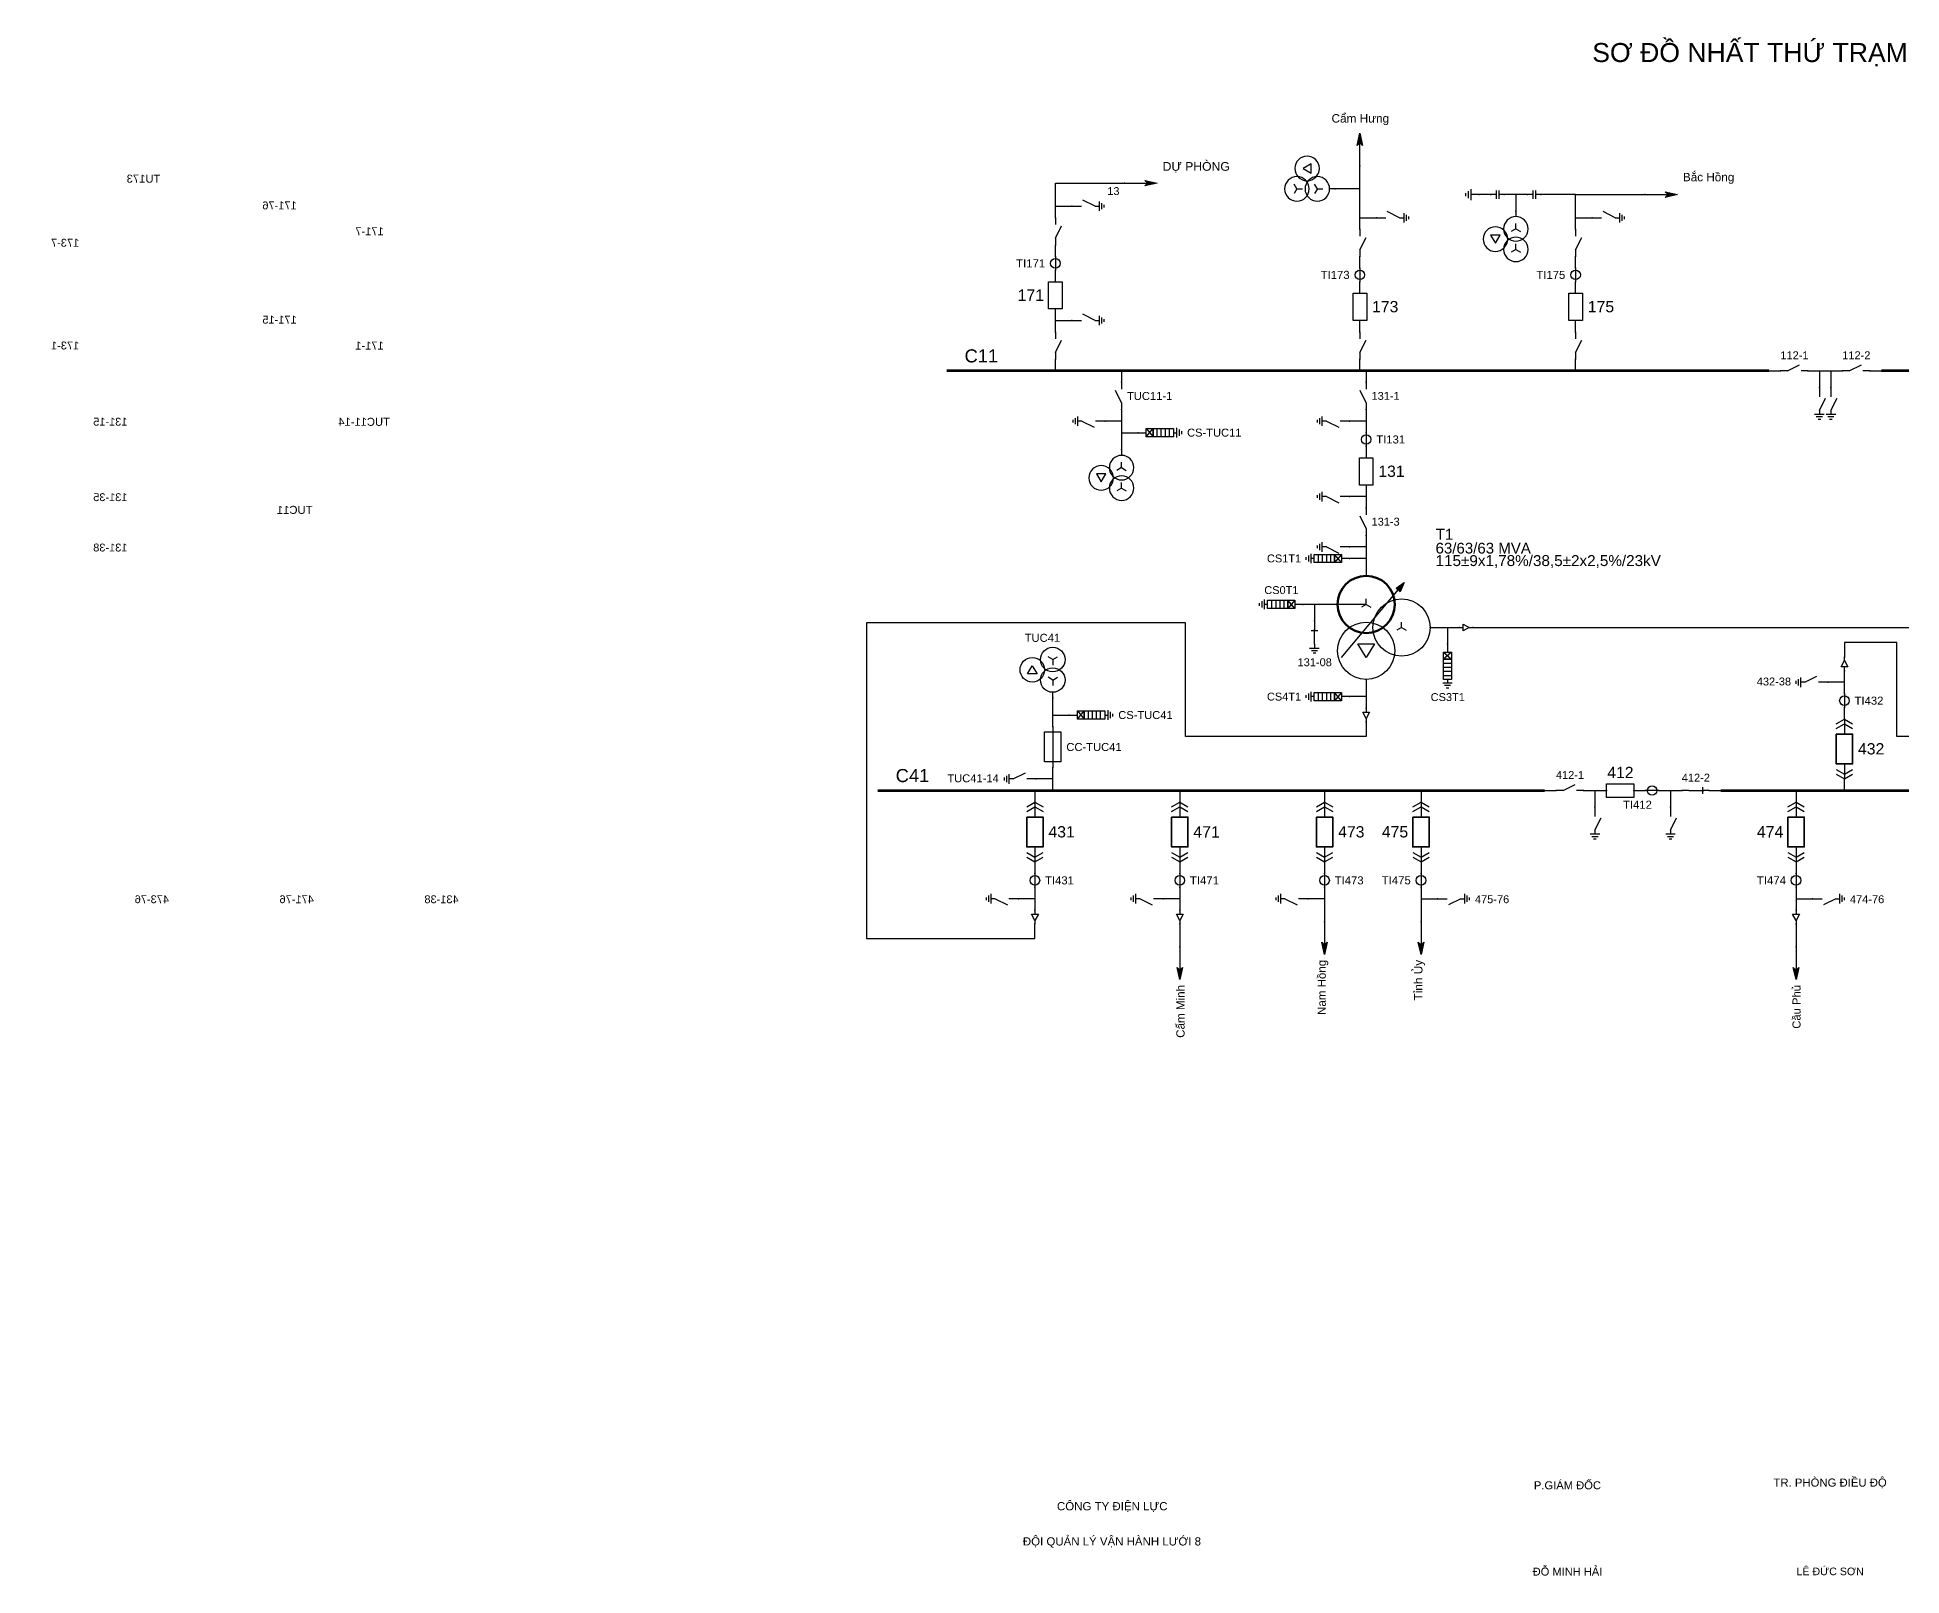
# Model space of a CAD drawing. Header units: millimetres. Extents: x -393 to 411, y 8 to 290.
# Drawn here: x -122.1 to 219.9, y 7.7 to 289.9 of the extents above; entities that cross this region are included whole.
import ezdxf

# ---------------------------------------------------------------- set-up
doc = ezdxf.new("R2010")
doc.units = ezdxf.units.MM
for name, color, linetype, lineweight in [('BUSBAR_110KV', 1, 'Continuous', 50), ('BUSBAR_22KV', 5, 'Continuous', 50), ('GROUND', 3, 'Continuous', 25), ('HV_110KV', 1, 'Continuous', 25), ('MV_22KV', 5, 'Continuous', 25), ('MV_35KV', 30, 'Continuous', 25)]:
    doc.layers.add(name, color=color, linetype=linetype, lineweight=lineweight)
doc.layers.add('SYM_PORTS', color=8, linetype='Continuous', plot=False)
doc.layers.add('TEXT', color=7, linetype='Continuous')
doc.styles.add('SLD_TEXT', font='arial.ttf')

# ---------------------------------------------------------------- blocks, each defined once
blk = doc.blocks.new('SYM_DISCONNECTOR_OPEN')
at = {"lineweight": 25}
for points in [[(0, -1.25), (-1.125, 1)], [(0, 2.5), (0, 1.25)], [(0, -1.25), (0, -2.5)]]:
    blk.add_lwpolyline(points, dxfattribs=at)
at = {"layer": 'SYM_PORTS'}
for p in [(0, 2.5), (0, -2.5)]:
    blk.add_point(p, dxfattribs=at)
blk.add_attdef('DEVICE_CODE', (1, -0.5), '', height=2)
blk = doc.blocks.new('SYM_EARTHING_SWITCH_OPEN')
at = {"lineweight": 25}
for points in [[(0, -1.25), (-1.125, 1)], [(0, 3), (0, 1.25)], [(-0.875, -2), (0.875, -2)], [(-0.5625, -2.4375), (0.5625, -2.4375)], [(-0.25, -2.875), (0.25, -2.875)], [(0, -1.25), (0, -2)]]:
    blk.add_lwpolyline(points, dxfattribs=at)
at = {"layer": 'SYM_PORTS'}
blk.add_point((0, 3), dxfattribs=at)
blk.add_attdef('DEVICE_CODE', (1.875, 0), '', height=2)
blk = doc.blocks.new('SYM_CIRCUIT_BREAKER')
at = {"lineweight": 25}
blk.add_lwpolyline([(-1.25, 2.5), (1.25, 2.5), (1.25, -2.5), (-1.25, -2.5)], close=True, dxfattribs=at)
at = {"layer": 'SYM_PORTS'}
for p in [(0, 2.5), (0, -2.5)]:
    blk.add_point(p, dxfattribs=at)
blk.add_attdef('DEVICE_CODE', (2.25, -0.5), '', height=2)
at = {"flags": 1}
blk.add_attdef('RATING', (2.25, -3.5), '', height=2, dxfattribs=at)
blk = doc.blocks.new('SYM_CURRENT_TRANSFORMER')
at = {"lineweight": 25}
blk.add_lwpolyline([(0, 1.25), (0, -1.25)], dxfattribs=at)
blk.add_circle((0, 0), 0.875, dxfattribs=at)
at = {"layer": 'SYM_PORTS'}
for p in [(0, 1.25), (0, -1.25)]:
    blk.add_point(p, dxfattribs=at)
blk.add_attdef('DEVICE_CODE', (1.875, -1.75), '', height=2)
at = {"flags": 1}
blk.add_attdef('RATIO', (1.875, -4.75), '', height=2, dxfattribs=at)
blk = doc.blocks.new('SYM_LINE_FEEDER_ARROW')
blk.add_hatch(color=7).paths.add_polyline_path([(0, -3), (-0.5, -0.75), (0, -1.25), (0.5, -0.75)])
at = {"lineweight": 25}
blk.add_lwpolyline([(0, 3), (0, -1.25)], dxfattribs=at)
blk.add_lwpolyline([(0, -3), (-0.5, -0.75), (0, -1.25), (0.5, -0.75)], close=True, dxfattribs=at)
at = {"layer": 'SYM_PORTS'}
blk.add_point((0, 3), dxfattribs=at)
blk.add_attdef('LINE_NAME', (1.5, 0), '', height=2)
blk = doc.blocks.new('SYM_VOLTAGE_TRANSFORMER')
at = {"lineweight": 25}
for points in [[(0, 4.625), (0, 3.625)], [(0, 1.375), (-0.8625, 0.875)], [(0, 1.375), (0, 2.375)], [(0, 1.375), (0.8625, 0.875)], [(0, -2.375), (-0.8625, -2.875)], [(0, -2.375), (0, -1.375)], [(0, -2.375), (0.8625, -2.875)]]:
    blk.add_lwpolyline(points, dxfattribs=at)
blk.add_lwpolyline([(2.875, 0.25), (4.625, 0.25), (3.75, -1.25)], close=True, dxfattribs=at)
for centre in [(0, 1.375), (3.75, -0.5), (0, -2.375)]:
    blk.add_circle(centre, 2.25, dxfattribs=at)
at = {"layer": 'SYM_PORTS'}
blk.add_point((0, 4.625), dxfattribs=at)
blk.add_attdef('DEVICE_CODE', (7, 1.625), '', height=2)
at = {"flags": 1}
blk.add_attdef('RATIO', (7, -1.375), '', height=2, dxfattribs=at)
blk = doc.blocks.new('SYM_COUPLING_CAPACITOR')
at = {"lineweight": 25}
for points in [[(-0.75, 0.25), (0.75, 0.25)], [(0, 1.25), (0, 0.25)], [(-0.75, -0.25), (0.75, -0.25)], [(0, -0.25), (0, -1.25)]]:
    blk.add_lwpolyline(points, dxfattribs=at)
at = {"layer": 'SYM_PORTS'}
for p in [(0, 1.25), (0, -1.25)]:
    blk.add_point(p, dxfattribs=at)
blk.add_attdef('DEVICE_CODE', (1.75, -1.75), '', height=2)
blk = doc.blocks.new('SYM_GROUND_SYMBOL')
at = {"lineweight": 25}
for points in [[(0, 1.25), (0, -0.25)], [(-1, -0.25), (1, -0.25)], [(-0.625, -0.75), (0.625, -0.75)], [(-0.25, -1.25), (0.25, -1.25)]]:
    blk.add_lwpolyline(points, dxfattribs=at)
at = {"layer": 'SYM_PORTS'}
blk.add_point((0, 1.25), dxfattribs=at)
blk = doc.blocks.new('SYM_SURGE_ARRESTER')
at = {"lineweight": 25}
for points in [[(0, 4), (0, 2.5)], [(-0.75, 2.5), (0.75, 1.25)], [(0.75, 2.5), (-0.75, 1.25)], [(-0.75, 0.5), (0.75, 0.5)], [(-0.875, -3.125), (0.875, -3.125)], [(-0.75, -0.25), (0.75, -0.25)], [(-0.75, -1), (0.75, -1)], [(-0.75, -1.75), (0.75, -1.75)], [(0, -2.5), (0, -3.125)], [(-0.5625, -3.5625), (0.5625, -3.5625)], [(-0.25, -4), (0.25, -4)]]:
    blk.add_lwpolyline(points, dxfattribs=at)
for points in [[(-0.75, 2.5), (0.75, 2.5), (0.75, 1.25), (-0.75, 1.25)], [(-0.75, 1.25), (0.75, 1.25), (0.75, -2.5), (-0.75, -2.5)]]:
    blk.add_lwpolyline(points, close=True, dxfattribs=at)
at = {"layer": 'SYM_PORTS'}
blk.add_point((0, 4), dxfattribs=at)
blk.add_attdef('DEVICE_CODE', (1.875, 1), '', height=2)
blk = doc.blocks.new('SYM_TRANSFORMER_3W')
blk.add_hatch(color=7).paths.add_polyline_path([(3.75, 8.25), (3.0125, 6.575), (2.2375, 7.225)])
at = {"lineweight": 25}
for points in [[(-7.75, -5.5), (3.0125, 7.35)], [(-3.25, 4.25), (-8.5, 4.25)], [(-3.25, 4.25), (-4.1125, 3.75)], [(-3.25, 4.25), (-3.25, 5.25)], [(-3.25, 4.25), (-2.3875, 3.75)], [(3.25, 0), (2.3875, -0.5)], [(3.25, 0), (3.25, 1)], [(3.25, 0), (4.1125, -0.5)]]:
    blk.add_lwpolyline(points, dxfattribs=at)
for points in [[(3.75, 8.25), (3.0125, 6.575), (2.2375, 7.225)], [(-4.75, -3), (-1.75, -3), (-3.25, -5.5)]]:
    blk.add_lwpolyline(points, close=True, dxfattribs=at)
at = {"lineweight": 50}
blk.add_circle((-3.25, 4.25), 5.25, dxfattribs=at)
at = {"lineweight": 25}
for centre in [(3.25, 0), (-3.25, -4.25)]:
    blk.add_circle(centre, 5.25, dxfattribs=at)
at = {"layer": 'SYM_PORTS'}
for p in [(-3.25, 9.5), (-8.5, 4.25), (8.5, 0), (-3.25, -9.5)]:
    blk.add_point(p, dxfattribs=at)
blk.add_attdef('DEVICE_CODE', (9.5, 6.5), '', height=2)
at = {"flags": 1}
for tag, p in [('POWER', (9.5, 3.5)), ('VOLTAGE_RATIO', (9.5, 0.5))]:
    blk.add_attdef(tag, p, '', height=2, dxfattribs=at)
blk = doc.blocks.new('SYM_CABLE_TERMINATION')
at = {"lineweight": 25}
blk.add_lwpolyline([(-0.625, 0.5), (0.625, 0.5), (0, -0.625)], close=True, dxfattribs=at)
for points in [[(0, 1.25), (0, 0.5)], [(0, -0.625), (0, -1.25)]]:
    blk.add_lwpolyline(points, dxfattribs=at)
at = {"layer": 'SYM_PORTS'}
for p in [(0, 1.25), (0, -1.25)]:
    blk.add_point(p, dxfattribs=at)
blk = doc.blocks.new('SYM_EARTHING_SWITCH_CLOSED')
at = {"lineweight": 25}
for points in [[(-0.625, 1.25), (0.625, 1.25)], [(0, 3), (0, 1.25)], [(0, -1.25), (0, 1.5)], [(-0.875, -2), (0.875, -2)], [(-0.5625, -2.4375), (0.5625, -2.4375)], [(-0.25, -2.875), (0.25, -2.875)], [(0, -1.25), (0, -2)]]:
    blk.add_lwpolyline(points, dxfattribs=at)
at = {"layer": 'SYM_PORTS'}
blk.add_point((0, 3), dxfattribs=at)
blk.add_attdef('DEVICE_CODE', (1.875, 0), '', height=2)
blk = doc.blocks.new('SYM_DISCONNECTOR_CLOSED')
at = {"lineweight": 25}
for points in [[(-0.625, 1.25), (0.625, 1.25)], [(0, 2.5), (0, 1.25)], [(0, -1.25), (0, 1.5)], [(0, -1.25), (0, -2.5)]]:
    blk.add_lwpolyline(points, dxfattribs=at)
at = {"layer": 'SYM_PORTS'}
for p in [(0, 2.5), (0, -2.5)]:
    blk.add_point(p, dxfattribs=at)
blk.add_attdef('DEVICE_CODE', (1.625, -0.5), '', height=2)
blk = doc.blocks.new('SYM_DRAWOUT_BREAKER')
at = {"lineweight": 25}
for points in [[(-1.5, 4.625), (0, 5.5), (1.5, 4.625)], [(-1.5, 3.75), (0, 4.625), (1.5, 3.75)], [(0, 5.5), (0, 2.75)], [(0, -2.75), (0, -5.5)], [(-1.5, -3.75), (0, -4.625), (1.5, -3.75)], [(-1.5, -4.625), (0, -5.5), (1.5, -4.625)]]:
    blk.add_lwpolyline(points, dxfattribs=at)
at = {"lineweight": 35}
blk.add_lwpolyline([(-1.5, 2.75), (1.5, 2.75), (1.5, -2.75), (-1.5, -2.75)], close=True, dxfattribs=at)
at = {"layer": 'SYM_PORTS'}
for p in [(0, 5.5), (0, -5.5)]:
    blk.add_point(p, dxfattribs=at)
blk.add_attdef('DEVICE_CODE', (2.5, 2.5), '', height=2)
at = {"flags": 1}
blk.add_attdef('RATING', (2.5, -0.5), '', height=2, dxfattribs=at)
blk = doc.blocks.new('SYM_FUSE_DISCONNECTOR')
at = {"lineweight": 25}
blk.add_lwpolyline([(0, 3.75), (0, -3.75)], dxfattribs=at)
blk.add_lwpolyline([(-1.5, 2.75), (1.5, 2.75), (1.5, -2.75), (-1.5, -2.75)], close=True, dxfattribs=at)
at = {"layer": 'SYM_PORTS'}
for p in [(0, 3.75), (0, -3.75)]:
    blk.add_point(p, dxfattribs=at)
blk.add_attdef('DEVICE_CODE', (2.5, 0.75), '', height=2)
at = {"flags": 1}
blk.add_attdef('RATING', (2.5, -2.25), '', height=2, dxfattribs=at)

msp = doc.modelspace()

# ---------------------------------------------------------------- linework, layer by layer
at = {"layer": 'BUSBAR_110KV', "const_width": 0.49}
for points in [[(44.68, 228.74), (195.56, 228.74)], [(216.14, 228.74), (344.66, 228.74)]]:
    msp.add_lwpolyline(points, dxfattribs=at)
at = {"layer": 'BUSBAR_22KV', "const_width": 0.49}
for points in [[(32.04, 151.74), (154.39, 151.74)], [(186.7, 151.74), (232.65, 151.74)]]:
    msp.add_lwpolyline(points, dxfattribs=at)
at = {"layer": 'GROUND'}
msp.add_lwpolyline([(144.49, 261.06), (142.37, 261.06)], dxfattribs=at)
at = {"layer": 'HV_110KV'}
for points in [[(120.5, 262.12), (120.5, 266.35)], [(64.64, 258.94), (64.64, 263.17), (77.33, 263.17)], [(120.5, 262.12), (115.95, 262.12)], [(120.5, 256.82), (120.5, 262.12)], [(149.11, 261.06), (146.99, 261.06)], [(151.22, 261.06), (149.11, 261.06)], [(149.11, 261.06), (149.11, 258.02)], [(160.07, 261.06), (153.72, 261.06)], [(160.07, 256.82), (160.07, 261.06)], [(160.07, 261.06), (172.77, 261.06)], [(64.64, 256.82), (64.64, 258.94)], [(64.64, 258.94), (67.67, 258.94)], [(120.5, 254.71), (120.5, 256.82)], [(120.5, 256.82), (123.53, 256.82)], [(160.07, 254.71), (160.07, 256.82)], [(160.07, 256.82), (163.1, 256.82)], [(64.64, 249.71), (64.64, 251.82)], [(120.5, 247.59), (120.5, 249.71)], [(160.07, 247.59), (160.07, 249.71)], [(64.64, 245.09), (64.64, 247.21)], [(120.5, 242.98), (120.5, 245.09)], [(160.07, 242.98), (160.07, 245.09)], [(64.64, 237.98), (64.64, 240.09)], [(64.64, 235.86), (64.64, 237.98)], [(64.64, 237.98), (67.67, 237.98)], [(120.5, 235.86), (120.5, 237.98)], [(160.07, 235.86), (160.07, 237.98)], [(64.64, 228.74), (64.64, 230.86)], [(120.5, 228.74), (120.5, 230.86)], [(160.07, 228.74), (160.07, 230.86)], [(76.79, 228.74), (76.79, 226.63)], [(121.65, 228.74), (121.65, 226.63)], [(195.56, 228.74), (197.67, 228.74)], [(202.67, 228.74), (204.79, 228.74)], [(204.79, 228.74), (204.79, 225.71)], [(204.79, 228.74), (206.9, 228.74)], [(206.9, 228.74), (206.9, 225.71)], [(206.9, 228.74), (209.02, 228.74)], [(214.02, 228.74), (216.14, 228.74)], [(76.79, 219.51), (73.76, 219.51)], [(76.79, 221.63), (76.79, 219.51)], [(76.79, 219.51), (76.79, 217.39)], [(121.65, 219.51), (118.61, 219.51)], [(121.65, 221.63), (121.65, 219.51)], [(121.65, 219.51), (121.65, 217.39)], [(76.79, 217.39), (79.82, 217.39)], [(76.79, 217.39), (76.79, 214.22)], [(121.65, 214.89), (121.65, 212.78)], [(121.65, 205.66), (118.61, 205.66)], [(121.65, 207.78), (121.65, 205.66)], [(121.65, 205.66), (121.65, 203.55)], [(121.65, 198.55), (121.65, 196.43)], [(121.65, 196.43), (118.61, 196.43)], [(121.65, 196.43), (121.65, 194.31)], [(121.65, 194.31), (118.61, 194.31)], [(121.65, 194.31), (121.65, 191.14)], [(112.16, 185.89), (110.05, 185.89)], [(116.4, 185.89), (112.16, 185.89)], [(112.16, 185.89), (112.16, 182.86)]]:
    msp.add_lwpolyline(points, dxfattribs=at)
at = {"layer": 'MV_22KV'}
for points in [[(121.65, 164.35), (121.65, 161.65), (88.5, 161.65), (88.5, 182.49), (30, 182.49), (30, 124.58), (60.89, 124.58), (60.89, 127.28)], [(121.65, 172.14), (121.65, 168.97)], [(209.38, 171.59), (206.35, 171.59)], [(209.38, 171.59), (209.38, 173.71)], [(209.38, 169.48), (209.38, 171.59)], [(64.16, 165.59), (64.16, 168.77)], [(121.65, 168.97), (118.61, 168.97)], [(121.65, 168.97), (121.65, 166.85)], [(64.16, 163.48), (64.16, 165.59)], [(64.16, 165.59), (67.19, 165.59)], [(209.38, 164.86), (209.38, 166.98)], [(64.16, 153.86), (64.16, 155.98)], [(60.89, 151.74), (60.89, 149.63)], [(64.16, 153.86), (61.13, 153.86)], [(64.16, 151.74), (64.16, 153.86)], [(87.46, 151.74), (87.46, 149.63)], [(114.02, 151.74), (114.02, 149.63)], [(131.71, 151.74), (131.71, 149.63)], [(154.39, 151.74), (156.51, 151.74)], [(161.51, 151.74), (163.62, 151.74)], [(163.62, 151.74), (163.62, 148.71)], [(163.62, 151.74), (165.74, 151.74)], [(170.74, 151.74), (172.85, 151.74)], [(175.35, 151.74), (177.47, 151.74)], [(177.47, 151.74), (177.47, 148.71)], [(177.47, 151.74), (179.59, 151.74)], [(184.59, 151.74), (186.7, 151.74)], [(200.5, 151.74), (200.5, 149.63)], [(209.38, 151.74), (209.38, 153.86)], [(60.89, 138.63), (60.89, 136.51)], [(87.46, 138.63), (87.46, 136.51)], [(114.02, 138.63), (114.02, 136.51)], [(131.71, 138.63), (131.71, 136.51)], [(200.5, 138.63), (200.5, 136.51)], [(60.89, 134.01), (60.89, 131.89)], [(87.46, 134.01), (87.46, 131.89)], [(114.02, 134.01), (114.02, 131.89)], [(131.71, 134.01), (131.71, 131.89)], [(200.5, 134.01), (200.5, 131.89)], [(60.89, 131.89), (57.86, 131.89)], [(60.89, 131.89), (60.89, 129.78)], [(87.46, 131.89), (84.42, 131.89)], [(87.46, 131.89), (87.46, 129.78)], [(114.02, 131.89), (110.99, 131.89)], [(114.02, 131.89), (114.02, 127.66)], [(131.71, 131.89), (134.74, 131.89)], [(131.71, 131.89), (131.71, 127.66)], [(200.5, 131.89), (203.53, 131.89)], [(200.5, 131.89), (200.5, 129.78)], [(87.46, 127.28), (87.46, 123.05)], [(200.5, 127.28), (200.5, 123.05)]]:
    msp.add_lwpolyline(points, dxfattribs=at)
msp.add_lwpolyline([(274.96, 164.35), (274.96, 161.65), (256, 161.65, 1), (254, 161.65), (219, 161.65), (219, 178.91), (209.38, 178.91), (209.38, 176.21)], format="xyb", dxfattribs=at)
at = {"layer": 'MV_35KV'}
for points in [[(141.19, 181.64), (143.89, 181.64), (255, 181.64), (255, 98.49), (392.16, 98.49), (392.16, 140.49), (409.5, 140.49), (409.5, 195.99), (392.16, 195.99), (392.16, 215.49), (409.5, 215.49), (409.5, 266.01), (392.16, 266.01), (389.46, 266.01)], [(133.4, 181.64), (136.57, 181.64)], [(136.57, 181.64), (136.57, 178.61)], [(136.57, 181.64), (138.69, 181.64)]]:
    msp.add_lwpolyline(points, dxfattribs=at)

# ---------------------------------------------------------------- block references
at = {"layer": 'GROUND', "rotation": 270}
msp.add_blockref('SYM_GROUND_SYMBOL', (141.12, 261.06), dxfattribs=at)
at = {"layer": 'HV_110KV'}
for name, p, rotation in [('SYM_LINE_FEEDER_ARROW', (120.5, 269.35), 180), ('SYM_LINE_FEEDER_ARROW', (80.33, 263.17), 90), ('SYM_COUPLING_CAPACITOR', (145.74, 261.06), 270), ('SYM_COUPLING_CAPACITOR', (152.47, 261.06), 270), ('SYM_LINE_FEEDER_ARROW', (175.77, 261.06), 90)]:
    msp.add_blockref(name, p, dxfattribs=dict(at, rotation=rotation))
ref = msp.add_blockref('SYM_VOLTAGE_TRANSFORMER', (111.32, 262.12), dxfattribs=dict(at, xscale=-1, rotation=270))
ref.add_attrib('DEVICE_CODE', 'TU173', (99.53, 263.26), dxfattribs={"layer": 'TEXT', "extrusion": (0, 0, -1), "height": 1.476, "style": 'SLD_TEXT'})
ref = msp.add_blockref('SYM_EARTHING_SWITCH_OPEN', (248.97, 261.06), dxfattribs=dict(at, xscale=-1, rotation=90))
ref.add_attrib('DEVICE_CODE', '172-76', (252.83, 260.48), dxfattribs={"layer": 'TEXT', "extrusion": (0, 0, -1), "height": 1.448, "style": 'SLD_TEXT'})
ref = msp.add_blockref('SYM_VOLTAGE_TRANSFORMER', (231.98, 257.63), dxfattribs=dict(at, xscale=-1))
ref.add_attrib('DEVICE_CODE', 'TU172', (227.01, 250.54), dxfattribs={"layer": 'TEXT', "extrusion": (0, 0, -1), "height": 1.476, "style": 'SLD_TEXT'})
ref = msp.add_blockref('SYM_EARTHING_SWITCH_OPEN', (70.67, 258.94), dxfattribs=dict(at, xscale=-1, rotation=90))
ref.add_attrib('DEVICE_CODE', '171-76', (74.53, 258.36), dxfattribs={"layer": 'TEXT', "extrusion": (0, 0, -1), "height": 1.448, "style": 'SLD_TEXT'})
ref = msp.add_blockref('SYM_DISCONNECTOR_OPEN', (242.94, 256.44), dxfattribs=dict(at, xscale=-1))
ref.add_attrib('DEVICE_CODE', '172-7', (236.87, 255.73), dxfattribs={"layer": 'TEXT', "extrusion": (0, 0, -1), "height": 1.462, "style": 'SLD_TEXT'})
ref = msp.add_blockref('SYM_EARTHING_SWITCH_OPEN', (166.1, 256.82), dxfattribs=dict(at, xscale=-1, rotation=90))
ref.add_attrib('DEVICE_CODE', '175-76', (169.96, 256.25), dxfattribs={"layer": 'TEXT', "extrusion": (0, 0, -1), "height": 1.448, "style": 'SLD_TEXT'})
ref = msp.add_blockref('SYM_VOLTAGE_TRANSFORMER', (149.11, 253.4), dxfattribs=dict(at, xscale=-1))
ref.add_attrib('DEVICE_CODE', 'TU175', (144.14, 246.31), dxfattribs={"layer": 'TEXT', "extrusion": (0, 0, -1), "height": 1.476, "style": 'SLD_TEXT'})
ref = msp.add_blockref('SYM_EARTHING_SWITCH_OPEN', (126.53, 256.82), dxfattribs=dict(at, xscale=-1, rotation=90))
ref.add_attrib('DEVICE_CODE', '173-76', (130.39, 256.25), dxfattribs={"layer": 'TEXT', "extrusion": (0, 0, -1), "height": 1.448, "style": 'SLD_TEXT'})
ref = msp.add_blockref('SYM_DISCONNECTOR_OPEN', (64.64, 254.32), dxfattribs=dict(at, xscale=-1))
ref.add_attrib('DEVICE_CODE', '171-7', (58.56, 253.61), dxfattribs={"layer": 'TEXT', "extrusion": (0, 0, -1), "height": 1.462, "style": 'SLD_TEXT'})
ref = msp.add_blockref('SYM_DISCONNECTOR_OPEN', (160.07, 252.21), dxfattribs=dict(at, xscale=-1))
ref.add_attrib('DEVICE_CODE', '175-7', (154, 251.51), dxfattribs={"layer": 'TEXT', "extrusion": (0, 0, -1), "height": 1.45, "style": 'SLD_TEXT'})
ref = msp.add_blockref('SYM_DISCONNECTOR_OPEN', (120.5, 252.21), dxfattribs=dict(at, xscale=-1))
ref.add_attrib('DEVICE_CODE', '173-7', (114.42, 251.51), dxfattribs={"layer": 'TEXT', "extrusion": (0, 0, -1), "height": 1.45, "style": 'SLD_TEXT'})
ref = msp.add_blockref('SYM_EARTHING_SWITCH_OPEN', (248.97, 251.82), dxfattribs=dict(at, xscale=-1, rotation=90))
ref.add_attrib('DEVICE_CODE', '172-75', (252.83, 251.25), dxfattribs={"layer": 'TEXT', "extrusion": (0, 0, -1), "height": 1.448, "style": 'SLD_TEXT'})
ref = msp.add_blockref('SYM_CURRENT_TRANSFORMER', (64.64, 248.46), dxfattribs=at)
ref.add_attrib('DEVICE_CODE', 'TI171', (57.44, 247.71), dxfattribs={"layer": 'TEXT', "height": 1.496, "style": 'SLD_TEXT'})
ref = msp.add_blockref('SYM_CURRENT_TRANSFORMER', (120.5, 246.34), dxfattribs=at)
ref.add_attrib('DEVICE_CODE', 'TI173', (113.31, 245.6), dxfattribs={"layer": 'TEXT', "height": 1.484, "style": 'SLD_TEXT'})
ref = msp.add_blockref('SYM_CURRENT_TRANSFORMER', (160.07, 246.34), dxfattribs=at)
ref.add_attrib('DEVICE_CODE', 'TI175', (152.88, 245.6), dxfattribs={"layer": 'TEXT', "height": 1.484, "style": 'SLD_TEXT'})
ref = msp.add_blockref('SYM_CIRCUIT_BREAKER', (64.64, 242.59), dxfattribs=at)
ref.add_attrib('DEVICE_CODE', '171', (57.7, 241.58), dxfattribs={"layer": 'TEXT', "height": 2.088, "style": 'SLD_TEXT'})
ref = msp.add_blockref('SYM_CIRCUIT_BREAKER', (120.5, 240.48), dxfattribs=at)
ref.add_attrib('DEVICE_CODE', '173', (122.73, 239.48), dxfattribs={"layer": 'TEXT', "height": 2.071, "style": 'SLD_TEXT'})
ref = msp.add_blockref('SYM_CIRCUIT_BREAKER', (160.07, 240.48), dxfattribs=at)
ref.add_attrib('DEVICE_CODE', '175', (162.31, 239.48), dxfattribs={"layer": 'TEXT', "height": 2.071, "style": 'SLD_TEXT'})
ref = msp.add_blockref('SYM_EARTHING_SWITCH_OPEN', (248.97, 237.98), dxfattribs=dict(at, xscale=-1, rotation=90))
ref.add_attrib('DEVICE_CODE', '172-25', (252.83, 237.4), dxfattribs={"layer": 'TEXT', "extrusion": (0, 0, -1), "height": 1.448, "style": 'SLD_TEXT'})
ref = msp.add_blockref('SYM_EARTHING_SWITCH_OPEN', (70.67, 237.98), dxfattribs=dict(at, xscale=-1, rotation=90))
ref.add_attrib('DEVICE_CODE', '171-15', (74.53, 237.4), dxfattribs={"layer": 'TEXT', "extrusion": (0, 0, -1), "height": 1.448, "style": 'SLD_TEXT'})
ref = msp.add_blockref('SYM_DISCONNECTOR_OPEN', (242.94, 233.36), dxfattribs=dict(at, xscale=-1))
ref.add_attrib('DEVICE_CODE', '172-2', (236.87, 232.64), dxfattribs={"layer": 'TEXT', "extrusion": (0, 0, -1), "height": 1.462, "style": 'SLD_TEXT'})
ref = msp.add_blockref('SYM_DISCONNECTOR_OPEN', (160.07, 233.36), dxfattribs=dict(at, xscale=-1))
ref.add_attrib('DEVICE_CODE', '175-1', (154, 232.66), dxfattribs={"layer": 'TEXT', "extrusion": (0, 0, -1), "height": 1.45, "style": 'SLD_TEXT'})
ref = msp.add_blockref('SYM_DISCONNECTOR_OPEN', (120.5, 233.36), dxfattribs=dict(at, xscale=-1))
ref.add_attrib('DEVICE_CODE', '173-1', (114.42, 232.66), dxfattribs={"layer": 'TEXT', "extrusion": (0, 0, -1), "height": 1.45, "style": 'SLD_TEXT'})
ref = msp.add_blockref('SYM_DISCONNECTOR_OPEN', (64.64, 233.36), dxfattribs=dict(at, xscale=-1))
ref.add_attrib('DEVICE_CODE', '171-1', (58.56, 232.64), dxfattribs={"layer": 'TEXT', "extrusion": (0, 0, -1), "height": 1.462, "style": 'SLD_TEXT'})
ref = msp.add_blockref('SYM_DISCONNECTOR_OPEN', (200.17, 228.74), dxfattribs=dict(at, rotation=270))
ref.add_attrib('DEVICE_CODE', '112-1', (197.63, 230.87), dxfattribs={"layer": 'TEXT', "height": 1.447, "style": 'SLD_TEXT'})
ref = msp.add_blockref('SYM_DISCONNECTOR_OPEN', (211.52, 228.74), dxfattribs=dict(at, rotation=270))
ref.add_attrib('DEVICE_CODE', '112-2', (208.98, 230.87), dxfattribs={"layer": 'TEXT', "height": 1.447, "style": 'SLD_TEXT'})
ref = msp.add_blockref('SYM_DISCONNECTOR_CLOSED', (232.72, 224.13), dxfattribs=dict(at, xscale=-1))
ref.add_attrib('DEVICE_CODE', 'TUC12-2', (222.74, 223.39), dxfattribs={"layer": 'TEXT', "extrusion": (0, 0, -1), "height": 1.47, "style": 'SLD_TEXT'})
ref = msp.add_blockref('SYM_DISCONNECTOR_OPEN', (76.79, 224.13), dxfattribs=at)
ref.add_attrib('DEVICE_CODE', 'TUC11-1', (77.77, 223.39), dxfattribs={"layer": 'TEXT', "height": 1.47, "style": 'SLD_TEXT'})
ref = msp.add_blockref('SYM_DISCONNECTOR_OPEN', (121.65, 224.13), dxfattribs=at)
ref.add_attrib('DEVICE_CODE', '131-1', (122.63, 223.42), dxfattribs={"layer": 'TEXT', "height": 1.447, "style": 'SLD_TEXT'})
ref = msp.add_blockref('SYM_EARTHING_SWITCH_OPEN', (206.9, 222.71), dxfattribs=dict(at, xscale=-1))
ref.add_attrib('DEVICE_CODE', '112-25', (210.12, 217.4), dxfattribs={"layer": 'TEXT', "extrusion": (0, 0, -1), "height": 1.445, "style": 'SLD_TEXT'})
ref = msp.add_blockref('SYM_EARTHING_SWITCH_OPEN', (204.79, 222.71), dxfattribs=dict(at, xscale=-1))
ref.add_attrib('DEVICE_CODE', '112-15', (201.82, 217.4), dxfattribs={"layer": 'TEXT', "extrusion": (0, 0, -1), "height": 1.445, "style": 'SLD_TEXT'})
ref = msp.add_blockref('SYM_EARTHING_SWITCH_OPEN', (115.61, 219.51), dxfattribs=dict(at, xscale=-1, rotation=270))
ref.add_attrib('DEVICE_CODE', '131-15', (105.57, 218.68), dxfattribs={"layer": 'TEXT', "extrusion": (0, 0, -1), "height": 1.445, "style": 'SLD_TEXT'})
ref = msp.add_blockref('SYM_EARTHING_SWITCH_OPEN', (70.76, 219.51), dxfattribs=dict(at, xscale=-1, rotation=270))
ref.add_attrib('DEVICE_CODE', 'TUC11-14', (57.44, 218.65), dxfattribs={"layer": 'TEXT', "extrusion": (0, 0, -1), "height": 1.466, "style": 'SLD_TEXT'})
ref = msp.add_blockref('SYM_SURGE_ARRESTER', (83.82, 217.39), dxfattribs=dict(at, rotation=90))
ref.add_attrib('DEVICE_CODE', 'CS-TUC11', (88.8, 216.67), dxfattribs={"layer": 'TEXT', "height": 1.46, "style": 'SLD_TEXT'})
ref = msp.add_blockref('SYM_CURRENT_TRANSFORMER', (121.65, 216.14), dxfattribs=at)
ref.add_attrib('DEVICE_CODE', 'TI131', (123.5, 215.41), dxfattribs={"layer": 'TEXT', "height": 1.481, "style": 'SLD_TEXT'})
ref = msp.add_blockref('SYM_VOLTAGE_TRANSFORMER', (76.79, 209.6), dxfattribs=dict(at, xscale=-1))
ref.add_attrib('DEVICE_CODE', 'TUC11', (71.64, 202.49), dxfattribs={"layer": 'TEXT', "extrusion": (0, 0, -1), "height": 1.472, "style": 'SLD_TEXT'})
ref = msp.add_blockref('SYM_CIRCUIT_BREAKER', (121.65, 210.28), dxfattribs=at)
ref.add_attrib('DEVICE_CODE', '131', (123.88, 209.28), dxfattribs={"layer": 'TEXT', "height": 2.071, "style": 'SLD_TEXT'})
ref = msp.add_blockref('SYM_EARTHING_SWITCH_OPEN', (115.61, 205.66), dxfattribs=dict(at, xscale=-1, rotation=270))
ref.add_attrib('DEVICE_CODE', '131-35', (105.57, 204.84), dxfattribs={"layer": 'TEXT', "extrusion": (0, 0, -1), "height": 1.445, "style": 'SLD_TEXT'})
ref = msp.add_blockref('SYM_DISCONNECTOR_OPEN', (121.65, 201.05), dxfattribs=at)
ref.add_attrib('DEVICE_CODE', '131-3', (122.63, 200.34), dxfattribs={"layer": 'TEXT', "height": 1.447, "style": 'SLD_TEXT'})
ref = msp.add_blockref('SYM_TRANSFORMER_3W', (124.9, 181.64), dxfattribs=at)
ref.add_attrib('DEVICE_CODE', 'T1', (134.38, 197.75), dxfattribs={"layer": 'TEXT', "height": 2.003, "style": 'SLD_TEXT'})
ref = msp.add_blockref('SYM_EARTHING_SWITCH_OPEN', (115.61, 196.43), dxfattribs=dict(at, xscale=-1, rotation=270))
ref.add_attrib('DEVICE_CODE', '131-38', (105.57, 195.6), dxfattribs={"layer": 'TEXT', "extrusion": (0, 0, -1), "height": 1.445, "style": 'SLD_TEXT'})
ref = msp.add_blockref('SYM_SURGE_ARRESTER', (114.61, 194.31), dxfattribs=dict(at, rotation=270))
ref.add_attrib('DEVICE_CODE', 'CS1T1', (103.45, 193.6), dxfattribs={"layer": 'TEXT', "height": 1.443, "style": 'SLD_TEXT'})
ref = msp.add_blockref('SYM_SURGE_ARRESTER', (106.05, 185.89), dxfattribs=dict(at, rotation=270))
ref.add_attrib('DEVICE_CODE', 'CS0T1', (102.96, 187.79), dxfattribs={"layer": 'TEXT', "height": 1.443, "style": 'SLD_TEXT'})
ref = msp.add_blockref('SYM_EARTHING_SWITCH_CLOSED', (112.16, 179.86), dxfattribs=at)
ref.add_attrib('DEVICE_CODE', '131-08', (109.07, 174.55), dxfattribs={"layer": 'TEXT', "height": 1.445, "style": 'SLD_TEXT'})
at = {"layer": 'MV_22KV'}
ref = msp.add_blockref('SYM_VOLTAGE_TRANSFORMER', (64.16, 173.39), dxfattribs=dict(at, rotation=180))
ref.add_attrib('DEVICE_CODE', 'TUC41', (59.01, 179.02), dxfattribs={"layer": 'TEXT', "height": 1.472, "style": 'SLD_TEXT'})
at = {"layer": 'MV_22KV', "rotation": 180}
msp.add_blockref('SYM_CABLE_TERMINATION', (209.38, 174.96), dxfattribs=at)
at = {"layer": 'MV_22KV'}
ref = msp.add_blockref('SYM_EARTHING_SWITCH_OPEN', (203.35, 171.59), dxfattribs=dict(at, rotation=270))
ref.add_attrib('DEVICE_CODE', '432-38', (193.31, 171.02), dxfattribs={"layer": 'TEXT', "height": 1.445, "style": 'SLD_TEXT'})
ref = msp.add_blockref('SYM_SURGE_ARRESTER', (114.61, 168.97), dxfattribs=dict(at, rotation=270))
ref.add_attrib('DEVICE_CODE', 'CS4T1', (103.45, 168.25), dxfattribs={"layer": 'TEXT', "height": 1.443, "style": 'SLD_TEXT'})
ref = msp.add_blockref('SYM_CURRENT_TRANSFORMER', (209.38, 168.23), dxfattribs=at)
ref.add_attrib('DEVICE_CODE', 'TI432', (211.24, 167.49), dxfattribs={"layer": 'TEXT', "height": 1.481, "style": 'SLD_TEXT'})
ref = msp.add_blockref('SYM_SURGE_ARRESTER', (71.19, 165.59), dxfattribs=dict(at, rotation=90))
ref.add_attrib('DEVICE_CODE', 'CS-TUC41', (76.18, 164.86), dxfattribs={"layer": 'TEXT', "height": 1.46, "style": 'SLD_TEXT'})
for name, p in [('SYM_CABLE_TERMINATION', (121.65, 165.6)), ('SYM_CABLE_TERMINATION', (60.89, 128.53)), ('SYM_CABLE_TERMINATION', (87.46, 128.53)), ('SYM_LINE_FEEDER_ARROW', (114.02, 124.66)), ('SYM_LINE_FEEDER_ARROW', (131.71, 124.66)), ('SYM_CABLE_TERMINATION', (200.5, 128.53)), ('SYM_LINE_FEEDER_ARROW', (87.46, 120.05)), ('SYM_LINE_FEEDER_ARROW', (200.5, 120.05))]:
    msp.add_blockref(name, p, dxfattribs=at)
ref = msp.add_blockref('SYM_DRAWOUT_BREAKER', (209.38, 159.36), dxfattribs=at)
ref.add_attrib('DEVICE_CODE', '432', (211.87, 158.36), dxfattribs={"layer": 'TEXT', "height": 2.071, "style": 'SLD_TEXT'})
ref = msp.add_blockref('SYM_FUSE_DISCONNECTOR', (64.16, 159.73), dxfattribs=at)
ref.add_attrib('DEVICE_CODE', 'CC-TUC41', (66.65, 158.99), dxfattribs={"layer": 'TEXT', "height": 1.469, "style": 'SLD_TEXT'})
ref = msp.add_blockref('SYM_EARTHING_SWITCH_OPEN', (58.13, 153.86), dxfattribs=dict(at, rotation=270))
ref.add_attrib('DEVICE_CODE', 'TUC41-14', (44.82, 153.25), dxfattribs={"layer": 'TEXT', "height": 1.466, "style": 'SLD_TEXT'})
ref = msp.add_blockref('SYM_DISCONNECTOR_OPEN', (159.01, 151.74), dxfattribs=dict(at, rotation=270))
ref.add_attrib('DEVICE_CODE', '412-1', (156.46, 153.87), dxfattribs={"layer": 'TEXT', "height": 1.447, "style": 'SLD_TEXT'})
ref = msp.add_blockref('SYM_CIRCUIT_BREAKER', (168.24, 151.74), dxfattribs=dict(at, rotation=270))
ref.add_attrib('DEVICE_CODE', '412', (165.88, 154.02), dxfattribs={"layer": 'TEXT', "height": 2.067, "style": 'SLD_TEXT'})
ref = msp.add_blockref('SYM_DISCONNECTOR_CLOSED', (182.09, 151.74), dxfattribs=dict(at, rotation=270))
ref.add_attrib('DEVICE_CODE', '412-2', (179.54, 153.37), dxfattribs={"layer": 'TEXT', "height": 1.447, "style": 'SLD_TEXT'})
ref = msp.add_blockref('SYM_CURRENT_TRANSFORMER', (174.1, 151.74), dxfattribs=dict(at, rotation=270))
ref.add_attrib('DEVICE_CODE', 'TI412', (168.77, 148.4), dxfattribs={"layer": 'TEXT', "height": 1.481, "style": 'SLD_TEXT'})
ref = msp.add_blockref('SYM_EARTHING_SWITCH_OPEN', (177.47, 145.71), dxfattribs=dict(at, xscale=-1))
ref.add_attrib('DEVICE_CODE', '412-25', (174.5, 140.4), dxfattribs={"layer": 'TEXT', "extrusion": (0, 0, -1), "height": 1.445, "style": 'SLD_TEXT'})
ref = msp.add_blockref('SYM_EARTHING_SWITCH_OPEN', (163.62, 145.71), dxfattribs=dict(at, xscale=-1))
ref.add_attrib('DEVICE_CODE', '412-15', (160.66, 140.4), dxfattribs={"layer": 'TEXT', "extrusion": (0, 0, -1), "height": 1.445, "style": 'SLD_TEXT'})
ref = msp.add_blockref('SYM_DRAWOUT_BREAKER', (60.89, 144.13), dxfattribs=at)
ref.add_attrib('DEVICE_CODE', '431', (63.37, 143.13), dxfattribs={"layer": 'TEXT', "height": 2.071, "style": 'SLD_TEXT'})
ref = msp.add_blockref('SYM_DRAWOUT_BREAKER', (87.46, 144.13), dxfattribs=at)
ref.add_attrib('DEVICE_CODE', '471', (89.94, 143.11), dxfattribs={"layer": 'TEXT', "height": 2.088, "style": 'SLD_TEXT'})
ref = msp.add_blockref('SYM_DRAWOUT_BREAKER', (114.02, 144.13), dxfattribs=at)
ref.add_attrib('DEVICE_CODE', '473', (116.51, 143.13), dxfattribs={"layer": 'TEXT', "height": 2.071, "style": 'SLD_TEXT'})
ref = msp.add_blockref('SYM_DRAWOUT_BREAKER', (131.71, 144.13), dxfattribs=at)
ref.add_attrib('DEVICE_CODE', '475', (124.52, 143.13), dxfattribs={"layer": 'TEXT', "height": 2.075, "style": 'SLD_TEXT'})
ref = msp.add_blockref('SYM_DRAWOUT_BREAKER', (200.5, 144.13), dxfattribs=at)
ref.add_attrib('DEVICE_CODE', '474', (193.31, 143.12), dxfattribs={"layer": 'TEXT', "height": 2.093, "style": 'SLD_TEXT'})
ref = msp.add_blockref('SYM_CURRENT_TRANSFORMER', (60.89, 135.26), dxfattribs=at)
ref.add_attrib('DEVICE_CODE', 'TI431', (62.75, 134.52), dxfattribs={"layer": 'TEXT', "height": 1.481, "style": 'SLD_TEXT'})
ref = msp.add_blockref('SYM_CURRENT_TRANSFORMER', (87.46, 135.26), dxfattribs=at)
ref.add_attrib('DEVICE_CODE', 'TI471', (89.31, 134.51), dxfattribs={"layer": 'TEXT', "height": 1.496, "style": 'SLD_TEXT'})
ref = msp.add_blockref('SYM_CURRENT_TRANSFORMER', (114.02, 135.26), dxfattribs=at)
ref.add_attrib('DEVICE_CODE', 'TI473', (115.88, 134.52), dxfattribs={"layer": 'TEXT', "height": 1.484, "style": 'SLD_TEXT'})
ref = msp.add_blockref('SYM_CURRENT_TRANSFORMER', (131.71, 135.26), dxfattribs=at)
ref.add_attrib('DEVICE_CODE', 'TI475', (124.52, 134.53), dxfattribs={"layer": 'TEXT', "height": 1.487, "style": 'SLD_TEXT'})
ref = msp.add_blockref('SYM_CURRENT_TRANSFORMER', (200.5, 135.26), dxfattribs=at)
ref.add_attrib('DEVICE_CODE', 'TI474', (193.31, 134.51), dxfattribs={"layer": 'TEXT', "height": 1.5, "style": 'SLD_TEXT'})
ref = msp.add_blockref('SYM_EARTHING_SWITCH_OPEN', (107.99, 131.89), dxfattribs=dict(at, xscale=-1, rotation=270))
ref.add_attrib('DEVICE_CODE', '473-76', (97.95, 131.07), dxfattribs={"layer": 'TEXT', "extrusion": (0, 0, -1), "height": 1.448, "style": 'SLD_TEXT'})
ref = msp.add_blockref('SYM_EARTHING_SWITCH_OPEN', (81.42, 131.89), dxfattribs=dict(at, xscale=-1, rotation=270))
ref.add_attrib('DEVICE_CODE', '471-76', (71.38, 131.07), dxfattribs={"layer": 'TEXT', "extrusion": (0, 0, -1), "height": 1.448, "style": 'SLD_TEXT'})
ref = msp.add_blockref('SYM_EARTHING_SWITCH_OPEN', (54.86, 131.89), dxfattribs=dict(at, xscale=-1, rotation=270))
ref.add_attrib('DEVICE_CODE', '431-38', (44.82, 131.07), dxfattribs={"layer": 'TEXT', "extrusion": (0, 0, -1), "height": 1.445, "style": 'SLD_TEXT'})
ref = msp.add_blockref('SYM_EARTHING_SWITCH_OPEN', (137.74, 131.89), dxfattribs=dict(at, rotation=90))
ref.add_attrib('DEVICE_CODE', '475-76', (141.6, 131.07), dxfattribs={"layer": 'TEXT', "height": 1.448, "style": 'SLD_TEXT'})
ref = msp.add_blockref('SYM_EARTHING_SWITCH_OPEN', (206.53, 131.89), dxfattribs=dict(at, rotation=90))
ref.add_attrib('DEVICE_CODE', '474-76', (210.39, 131.07), dxfattribs={"layer": 'TEXT', "height": 1.448, "style": 'SLD_TEXT'})
at = {"layer": 'MV_35KV', "rotation": 90}
msp.add_blockref('SYM_CABLE_TERMINATION', (139.94, 181.64), dxfattribs=at)
at = {"layer": 'MV_35KV'}
ref = msp.add_blockref('SYM_SURGE_ARRESTER', (136.57, 174.61), dxfattribs=at)
ref.add_attrib('DEVICE_CODE', 'CS3T1', (133.48, 168.16), dxfattribs={"layer": 'TEXT', "height": 1.443, "style": 'SLD_TEXT'})

# ---------------------------------------------------------------- texts
at = {"layer": 'TEXT', "attachment_point": 7, "style": 'SLD_TEXT'}
for s, insert, char_height in [('SƠ ĐỒ NHẤT THỨ TRẠM 110KV HƯƠNG KHÊ', (163.12, 284.62), 3.4893), ('Cẩm Hưng', (115.3, 273.82), 1.545), ('DỰ PHÒNG', (84.32, 265.09), 1.597), ('Bắc Hồng', (179.75, 263.05), 1.539), ('13', (74.17, 260.98), 1.437), ('C11', (47.98, 230.25), 2.403), ('63/63/63 MVA', (134.38, 195.19), 1.9751), ('115±9x1,78%/38,5±2x2,5%/23kV', (134.38, 192.55), 2.003), ('C41', (35.35, 153.25), 2.403), ('P.GIÁM ĐỐC', (152.42, 23.52), 1.468), ('TR. PHÒNG ĐIỀU ĐỘ', (196.37, 23.7), 1.4867), ('CÔNG TY ĐIỆN LỰC', (64.93, 19.35), 1.5074), ('ĐỘI QUẢN LÝ VẬN HÀNH LƯỚI 8', (58.68, 12.82), 1.5045), ('ĐỖ MINH HẢI', (152.2, 7.69), 1.4557), ('LÊ ĐỨC SƠN', (200.58, 7.76), 1.398)]:
    msp.add_mtext(s, dxfattribs=dict(at, insert=insert, char_height=char_height))
at = {"layer": 'TEXT', "attachment_point": 7, "rotation": 90, "style": 'SLD_TEXT'}
for s, insert, char_height in [('Nam Hồng', (114.7, 110.56), 1.516), ('Tỉnh Ủy', (132.44, 113.22), 1.55), ('Cẩm Minh', (88.37, 106.37), 1.524), ('Cầu Phủ', (201.35, 108.04), 1.476)]:
    msp.add_mtext(s, dxfattribs=dict(at, insert=insert, char_height=char_height))

doc.saveas('drawing.dxf')
